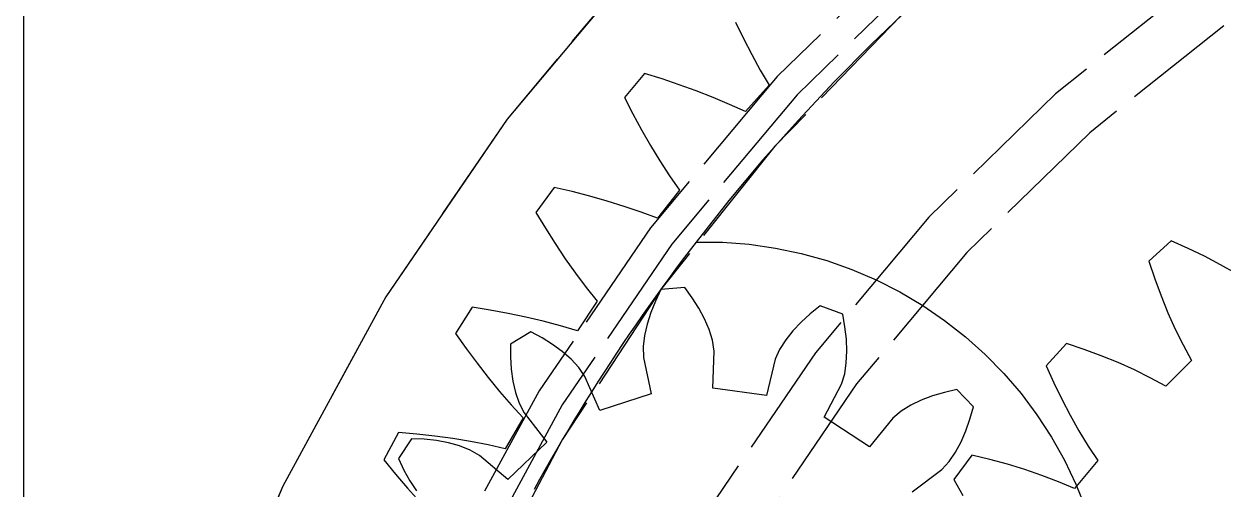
# Model space of a CAD drawing. Header units: millimetres. Extents: x -9 to 234, y -53 to 196.
# Drawn here: x 0.75 to 14.08, y 156.08 to 161.25 of the extents above; entities that cross this region are included whole.
import ezdxf

# ---------------------------------------------------------------- set-up
doc = ezdxf.new("R2010")
doc.units = ezdxf.units.MM
doc.linetypes.add('DASHED', pattern=[1.524, 1.27, -0.254])
doc.layers.add('HIDDEN', color=8, linetype='DASHED')
doc.layers.add('VISIBLE', color=7, linetype='CONTINUOUS')

msp = doc.modelspace()

# ---------------------------------------------------------------- linework, layer by layer
at = {"layer": 'HIDDEN'}
for points in [[(0.75, 81.6), (0.75, 187.1)], [(15.37911, 167.57614), (13.25, 166.48461), (11.24015, 165.18651), (9.36954, 163.69475), (7.65676, 162.02415), (6.11882, 160.19131), (4.77102, 158.21444), (3.62675, 156.11321), (2.69738, 153.90848), (1.99215, 151.62218), (1.51806, 149.27701), (1.27983, 146.8963), (1.27983, 144.5037), (1.51806, 142.12299), (1.99215, 139.77782), (2.69738, 137.49152), (3.62675, 135.28679), (4.77102, 133.18556), (6.11882, 131.20869), (7.65676, 129.37585), (9.36954, 127.70525), (11.24015, 126.21349), (13.25, 124.91539), (15.37911, 123.82386)], [(15.37911, 167.57614), (13.25, 166.48461), (11.24015, 165.18651), (9.36954, 163.69475), (7.65676, 162.02415), (6.11882, 160.19131), (4.77102, 158.21444), (3.62675, 156.11321), (2.69738, 153.90848), (1.99215, 151.62218), (1.51806, 149.27701), (1.27983, 146.8963), (1.27983, 144.5037), (1.51806, 142.12299), (1.99215, 139.77782), (2.69738, 137.49152), (3.62675, 135.28679), (4.77102, 133.18556), (6.11882, 131.20869), (7.65676, 129.37585), (9.36954, 127.70525), (11.24015, 126.21349), (13.25, 124.91539), (15.37911, 123.82386)], [(15.37911, 167.57614), (13.25, 166.48461), (11.24015, 165.18651), (9.36954, 163.69475), (7.65676, 162.02415), (6.11882, 160.19131), (4.77102, 158.21444), (3.62675, 156.11321), (2.69738, 153.90848), (1.99215, 151.62218), (1.51806, 149.27701), (1.27983, 146.8963), (1.27983, 144.5037), (1.51806, 142.12299), (1.99215, 139.77782), (2.69738, 137.49152), (3.62675, 135.28679), (4.77102, 133.18556), (6.11882, 131.20869), (7.65676, 129.37585), (9.36954, 127.70525), (11.24015, 126.21349), (13.25, 124.91539), (15.37911, 123.82386)], [(15.37911, 167.57614), (13.25, 166.48461), (11.24015, 165.18651), (9.36954, 163.69475), (7.65676, 162.02415), (6.11882, 160.19131), (4.77102, 158.21444), (3.62675, 156.11321), (2.69738, 153.90848), (1.99215, 151.62218), (1.51806, 149.27701), (1.27983, 146.8963), (1.27983, 144.5037), (1.51806, 142.12299), (1.99215, 139.77782), (2.69738, 137.49152), (3.62675, 135.28679), (4.77102, 133.18556), (6.11882, 131.20869), (7.65676, 129.37585), (9.36954, 127.70525), (11.24015, 126.21349), (13.25, 124.91539), (15.37911, 123.82386)], [(15.37911, 167.57614), (13.25, 166.48461), (11.24015, 165.18651), (9.36954, 163.69475), (7.65676, 162.02415), (6.11882, 160.19131), (4.77102, 158.21444), (3.62675, 156.11321), (2.69738, 153.90848), (1.99215, 151.62218), (1.51806, 149.27701), (1.27983, 146.8963), (1.27983, 144.5037), (1.51806, 142.12299), (1.99215, 139.77782), (2.69738, 137.49152), (3.62675, 135.28679), (4.77102, 133.18556), (6.11882, 131.20869), (7.65676, 129.37585), (9.36954, 127.70525), (11.24015, 126.21349), (13.25, 124.91539), (15.37911, 123.82386)], [(14.25, 164.75256), (12.40764, 163.56264), (10.69291, 162.19519), (9.12286, 160.6638), (7.71308, 158.9837), (6.4776, 157.17157), (5.42868, 155.24544), (4.57676, 153.22444), (3.9303, 151.12866), (3.49572, 148.97893), (3.27735, 146.79661), (3.27735, 144.60339), (3.49572, 142.42107), (3.9303, 140.27134), (4.57676, 138.17556), (5.42868, 136.15456), (6.4776, 134.22843), (7.71308, 132.4163), (9.12286, 130.7362), (10.69291, 129.20481), (12.40764, 127.83736), (14.25, 126.64744)], [(14.25, 164.75256), (12.40764, 163.56264), (10.69291, 162.19519), (9.12286, 160.6638), (7.71308, 158.9837), (6.4776, 157.17157), (5.42868, 155.24544), (4.57676, 153.22444), (3.9303, 151.12866), (3.49572, 148.97893), (3.27735, 146.79661), (3.27735, 144.60339), (3.49572, 142.42107), (3.9303, 140.27134), (4.57676, 138.17556), (5.42868, 136.15456), (6.4776, 134.22843), (7.71308, 132.4163), (9.12286, 130.7362), (10.69291, 129.20481), (12.40764, 127.83736), (14.25, 126.64744)], [(15.42345, 164.823), (13.67468, 163.818), (12.02778, 162.65355), (10.49724, 161.33989), (9.09655, 159.88859), (7.83802, 158.31241), (6.73273, 156.62524), (5.79041, 154.84191), (5.01936, 152.97812), (4.42635, 151.05028), (4.01661, 149.07536), (3.79374, 147.07072), (3.75971, 145.05403), (3.91481, 143.04301), (4.25768, 141.05539), (4.7853, 139.10864), (5.49303, 137.21989), (6.37464, 135.40579), (7.42237, 133.68228), (8.627, 132.06453), (9.97793, 130.5668), (11.46327, 129.20224), (13.06994, 127.98289), (14.78381, 126.91946)], [(14.4, 164.49275), (12.58276, 163.31905), (10.89142, 161.97025), (9.34277, 160.45975), (7.95222, 158.80256), (6.73359, 157.01514), (5.69898, 155.11528), (4.85867, 153.12184), (4.22102, 151.05464), (3.79237, 148.93422), (3.57697, 146.78166), (3.57697, 144.61834), (3.79237, 142.46578), (4.22102, 140.34536), (4.85867, 138.27816), (5.69898, 136.28472), (6.73359, 134.38486), (7.95222, 132.59744), (9.34277, 130.94025), (10.89142, 129.42975), (12.58276, 128.08095), (14.4, 126.90725)], [(14.4, 164.49275), (12.58276, 163.31905), (10.89142, 161.97025), (9.34277, 160.45975), (7.95222, 158.80256), (6.73359, 157.01514), (5.69898, 155.11528), (4.85867, 153.12184), (4.22102, 151.05464), (3.79237, 148.93422), (3.57697, 146.78166), (3.57697, 144.61834), (3.79237, 142.46578), (4.22102, 140.34536), (4.85867, 138.27816), (5.69898, 136.28472), (6.73359, 134.38486), (7.95222, 132.59744), (9.34277, 130.94025), (10.89142, 129.42975), (12.58276, 128.08095), (14.4, 126.90725)], [(14.4, 164.49275), (12.58276, 163.31905), (10.89142, 161.97025), (9.34277, 160.45975), (7.95222, 158.80256), (6.73359, 157.01514), (5.69898, 155.11528), (4.85867, 153.12184), (4.22102, 151.05464), (3.79237, 148.93422), (3.57697, 146.78166), (3.57697, 144.61834), (3.79237, 142.46578), (4.22102, 140.34536), (4.85867, 138.27816), (5.69898, 136.28472), (6.73359, 134.38486), (7.95222, 132.59744), (9.34277, 130.94025), (10.89142, 129.42975), (12.58276, 128.08095), (14.4, 126.90725)], [(14.4, 164.49275), (12.58276, 163.31905), (10.89142, 161.97025), (9.34277, 160.45975), (7.95222, 158.80256), (6.73359, 157.01514), (5.69898, 155.11528), (4.85867, 153.12184), (4.22102, 151.05464), (3.79237, 148.93422), (3.57697, 146.78166), (3.57697, 144.61834), (3.79237, 142.46578), (4.22102, 140.34536), (4.85867, 138.27816), (5.69898, 136.28472), (6.73359, 134.38486), (7.95222, 132.59744), (9.34277, 130.94025), (10.89142, 129.42975), (12.58276, 128.08095), (14.4, 126.90725)], [(14.35988, 164.23794), (13.85684, 163.9331), (13.36232, 163.61461), (12.87671, 163.28271), (12.40036, 162.93765), (11.93362, 162.57969), (11.47685, 162.2091), (11.03039, 161.82615), (10.59457, 161.43113), (10.16972, 161.02434), (9.75616, 160.60607), (9.3542, 160.17665), (8.96413, 159.7364), (8.58625, 159.28564), (8.22085, 158.82471)], [(15.4, 162.7607), (13.75025, 161.69518), (12.21479, 160.47069), (10.80888, 159.0994), (9.54649, 157.59495), (8.44017, 155.97227), (7.50091, 154.24751), (6.73806, 152.4378), (6.15918, 150.56112), (5.77003, 148.63613), (5.57449, 146.68196), (5.57449, 144.71804), (5.77003, 142.76387), (6.15918, 140.83888), (6.73806, 138.9622), (7.50091, 137.15249), (8.44017, 135.42773), (9.54649, 133.80505), (10.80888, 132.3006), (12.21479, 130.92931), (13.75025, 129.70482), (15.4, 128.6393)], [(15.4, 162.7607), (13.75025, 161.69518), (12.21479, 160.47069), (10.80888, 159.0994), (9.54649, 157.59495), (8.44017, 155.97227), (7.50091, 154.24751), (6.73806, 152.4378), (6.15918, 150.56112), (5.77003, 148.63613), (5.57449, 146.68196), (5.57449, 144.71804), (5.77003, 142.76387), (6.15918, 140.83888), (6.73806, 138.9622), (7.50091, 137.15249), (8.44017, 135.42773), (9.54649, 133.80505), (10.80888, 132.3006), (12.21479, 130.92931), (13.75025, 129.70482), (15.4, 128.6393)], [(15.4, 162.7607), (13.75025, 161.69518), (12.21479, 160.47069), (10.80888, 159.0994), (9.54649, 157.59495), (8.44017, 155.97227), (7.50091, 154.24751), (6.73806, 152.4378), (6.15918, 150.56112), (5.77003, 148.63613), (5.57449, 146.68196), (5.57449, 144.71804), (5.77003, 142.76387), (6.15918, 140.83888), (6.73806, 138.9622), (7.50091, 137.15249), (8.44017, 135.42773), (9.54649, 133.80505), (10.80888, 132.3006), (12.21479, 130.92931), (13.75025, 129.70482), (15.4, 128.6393)], [(15.4, 162.7607), (13.75025, 161.69518), (12.21479, 160.47069), (10.80888, 159.0994), (9.54649, 157.59495), (8.44017, 155.97227), (7.50091, 154.24751), (6.73806, 152.4378), (6.15918, 150.56112), (5.77003, 148.63613), (5.57449, 146.68196), (5.57449, 144.71804), (5.77003, 142.76387), (6.15918, 140.83888), (6.73806, 138.9622), (7.50091, 137.15249), (8.44017, 135.42773), (9.54649, 133.80505), (10.80888, 132.3006), (12.21479, 130.92931), (13.75025, 129.70482), (15.4, 128.6393)], [(8.65982, 161.26691), (8.74745, 161.08611)], [(8.65982, 161.26691), (8.74745, 161.08611)], [(14.0859, 161.22831), (12.59526, 160.03957), (11.23038, 158.7083), (10.00484, 157.24776), (8.93081, 155.67245), (8.01897, 153.99803), (7.27838, 152.24114), (6.7164, 150.41924), (6.33861, 148.55043), (6.14877, 146.6533), (6.14877, 144.7467), (6.33861, 142.84957), (6.7164, 140.98076), (7.27838, 139.15886), (8.01897, 137.40197), (8.93081, 135.72755), (10.00484, 134.15224), (11.23038, 132.6917), (12.59526, 131.36043), (14.0859, 130.17169)], [(14.0859, 161.22831), (12.59526, 160.03957), (11.23038, 158.7083), (10.00484, 157.24776), (8.93081, 155.67245), (8.01897, 153.99803), (7.27838, 152.24114), (6.7164, 150.41924), (6.33861, 148.55043), (6.14877, 146.6533), (6.14877, 144.7467), (6.33861, 142.84957), (6.7164, 140.98076), (7.27838, 139.15886), (8.01897, 137.40197), (8.93081, 135.72755), (10.00484, 134.15224), (11.23038, 132.6917), (12.59526, 131.36043), (14.0859, 130.17169)], [(8.74745, 161.08611), (8.83889, 160.90908)], [(8.74745, 161.08611), (8.83889, 160.90908)], [(8.83889, 160.90908), (8.93429, 160.73605)], [(8.83889, 160.90908), (8.93429, 160.73605)], [(8.93429, 160.73605), (9.03387, 160.56732)], [(8.93429, 160.73605), (9.03387, 160.56732)], [(7.64696, 160.69662), (7.42448, 160.43148)], [(7.64696, 160.69662), (7.42448, 160.43148)], [(7.8421, 160.63632), (7.64696, 160.69662)], [(7.8421, 160.63632), (7.64696, 160.69662)], [(8.03422, 160.57211), (7.8421, 160.63632)], [(8.03422, 160.57211), (7.8421, 160.63632)], [(8.22319, 160.50386), (8.03422, 160.57211)], [(8.22319, 160.50386), (8.03422, 160.57211)], [(8.40881, 160.43143), (8.22319, 160.50386)], [(8.40881, 160.43143), (8.22319, 160.50386)], [(9.03387, 160.56732), (8.76908, 160.27324)], [(9.03387, 160.56732), (8.76908, 160.27324)], [(7.42448, 160.43148), (7.51774, 160.24977)], [(7.42448, 160.43148), (7.51774, 160.24977)], [(8.59087, 160.35464), (8.40881, 160.43143)], [(8.59087, 160.35464), (8.40881, 160.43143)], [(8.76908, 160.27324), (8.59087, 160.35464)], [(8.76908, 160.27324), (8.59087, 160.35464)], [(7.51774, 160.24977), (7.61434, 160.07171)], [(7.51774, 160.24977), (7.61434, 160.07171)], [(7.61434, 160.07171), (7.71437, 159.89747)], [(7.61434, 160.07171), (7.71437, 159.89747)], [(7.71437, 159.89747), (7.81793, 159.72725)], [(7.71437, 159.89747), (7.81793, 159.72725)], [(7.81793, 159.72725), (7.92517, 159.56129)], [(7.81793, 159.72725), (7.92517, 159.56129)], [(7.92517, 159.56129), (8.03628, 159.39992)], [(7.92517, 159.56129), (8.03628, 159.39992)], [(6.64373, 159.43216), (6.44029, 159.15215)], [(6.64373, 159.43216), (6.44029, 159.15215)], [(6.84259, 159.38563), (6.64373, 159.43216)], [(6.84259, 159.38563), (6.64373, 159.43216)], [(8.03628, 159.39992), (7.79265, 159.08809)], [(8.03628, 159.39992), (7.79265, 159.08809)], [(7.03874, 159.33497), (6.84259, 159.38563)], [(7.03874, 159.33497), (6.84259, 159.38563)], [(7.232, 159.28007), (7.03874, 159.33497)], [(7.232, 159.28007), (7.03874, 159.33497)], [(7.42222, 159.22076), (7.232, 159.28007)], [(7.42222, 159.22076), (7.232, 159.28007)], [(6.44029, 159.15215), (6.546, 158.97739)], [(6.44029, 159.15215), (6.546, 158.97739)], [(7.60919, 159.15686), (7.42222, 159.22076)], [(7.60919, 159.15686), (7.42222, 159.22076)], [(7.79265, 159.08809), (7.60919, 159.15686)], [(7.79265, 159.08809), (7.60919, 159.15686)], [(6.546, 158.97739), (6.65478, 158.8065)], [(6.546, 158.97739), (6.65478, 158.8065)], [(8.22085, 158.82471), (8.1439, 158.72426), (8.06754, 158.62335), (7.99178, 158.52201), (7.91662, 158.42021), (7.84205, 158.31798), (7.76809, 158.21531), (7.69474, 158.1122), (7.62199, 158.00867), (7.54985, 157.9047), (7.47833, 157.80032), (7.40742, 157.69552), (7.33713, 157.5903), (7.26746, 157.48467), (7.19842, 157.37863), (7.13, 157.27219), (7.0622, 157.16534), (6.99504, 157.0581), (6.92851, 156.95047), (6.86261, 156.84244), (6.79735, 156.73403), (6.73273, 156.62524), (6.66875, 156.51607), (6.60542, 156.40652), (6.54273, 156.2966), (6.48069, 156.18632), (6.4193, 156.07567)], [(6.65478, 158.8065), (6.76672, 158.63966)], [(6.65478, 158.8065), (6.76672, 158.63966)], [(8.22085, 158.82471), (8.51567, 158.8216), (8.80966, 158.7992), (9.10155, 158.75758), (9.39009, 158.69695), (9.67404, 158.61755), (9.95218, 158.51972), (10.22332, 158.40389), (10.48629, 158.27056), (10.73997, 158.12029), (10.98326, 157.95373), (11.21512, 157.77159), (11.43455, 157.57467), (11.64062, 157.36379), (11.83244, 157.13988), (12.00918, 156.90388), (12.17009, 156.65682), (12.31447, 156.39975), (12.44171, 156.13377), (12.55126, 155.86004)], [(8.22085, 158.82471), (8.51567, 158.8216), (8.80966, 158.7992), (9.10155, 158.75758), (9.39009, 158.69695), (9.67404, 158.61755), (9.95218, 158.51972), (10.22332, 158.40389), (10.48629, 158.27056), (10.73997, 158.12029), (10.98326, 157.95373), (11.21512, 157.77159), (11.43455, 157.57467), (11.64062, 157.36379), (11.83244, 157.13988), (12.00918, 156.90388), (12.17009, 156.65682), (12.31447, 156.39975), (12.44171, 156.13377), (12.55126, 155.86004)], [(13.5008, 158.83762), (13.25251, 158.61126)], [(13.5008, 158.83762), (13.25251, 158.61126)], [(13.68876, 158.75389), (13.5008, 158.83762)], [(13.68876, 158.75389), (13.5008, 158.83762)], [(13.8722, 158.66565), (13.68876, 158.75389)], [(13.8722, 158.66565), (13.68876, 158.75389)], [(6.76672, 158.63966), (6.88191, 158.47708)], [(6.76672, 158.63966), (6.88191, 158.47708)], [(13.25251, 158.61126), (13.31853, 158.41638)], [(13.25251, 158.61126), (13.31853, 158.41638)], [(14.05085, 158.57276), (13.8722, 158.66565)], [(14.05085, 158.57276), (13.8722, 158.66565)], [(6.88191, 158.47708), (7.00046, 158.31901)], [(6.88191, 158.47708), (7.00046, 158.31901)], [(14.22438, 158.47503), (14.05085, 158.57276)], [(14.22438, 158.47503), (14.05085, 158.57276)], [(13.31853, 158.41638), (13.38946, 158.22558)], [(13.31853, 158.41638), (13.38946, 158.22558)], [(7.00046, 158.31901), (7.12256, 158.16578)], [(7.00046, 158.31901), (7.12256, 158.16578)], [(7.83015, 158.2956), (7.76836, 158.16778)], [(7.83015, 158.2956), (7.76836, 158.16778)], [(8.09488, 158.31943), (7.83015, 158.2956)], [(8.09488, 158.31943), (7.83015, 158.2956)], [(8.1785, 158.2047), (8.09488, 158.31943)], [(8.1785, 158.2047), (8.09488, 158.31943)], [(8.25186, 158.08816), (8.1785, 158.2047)], [(8.25186, 158.08816), (8.1785, 158.2047)], [(13.38946, 158.22558), (13.46548, 158.03912)], [(13.38946, 158.22558), (13.46548, 158.03912)], [(5.73114, 158.1008), (5.54773, 157.80728)], [(5.73114, 158.1008), (5.54773, 157.80728)], [(5.93277, 158.06825), (5.73114, 158.1008)], [(5.93277, 158.06825), (5.73114, 158.1008)], [(6.13197, 158.0314), (5.93277, 158.06825)], [(6.13197, 158.0314), (5.93277, 158.06825)], [(7.12256, 158.16578), (6.90127, 157.83771)], [(7.12256, 158.16578), (6.90127, 157.83771)], [(7.76836, 158.16778), (7.71699, 158.04002)], [(7.76836, 158.16778), (7.71699, 158.04002)], [(8.31435, 157.97028), (8.25186, 158.08816)], [(8.31435, 157.97028), (8.25186, 158.08816)], [(9.60117, 158.11539), (9.49004, 158.02704)], [(9.60117, 158.11539), (9.49004, 158.02704)], [(9.85002, 158.02199), (9.60117, 158.11539)], [(9.85002, 158.02199), (9.60117, 158.11539)], [(6.3286, 157.99011), (6.13197, 158.0314)], [(6.3286, 157.99011), (6.13197, 158.0314)], [(6.52249, 157.94422), (6.3286, 157.99011)], [(6.52249, 157.94422), (6.3286, 157.99011)], [(6.71346, 157.89352), (6.52249, 157.94422)], [(6.71346, 157.89352), (6.52249, 157.94422)], [(7.71699, 158.04002), (7.67655, 157.91287)], [(7.71699, 158.04002), (7.67655, 157.91287)], [(8.36504, 157.85149), (8.31435, 157.97028)], [(8.36504, 157.85149), (8.31435, 157.97028)], [(9.38832, 157.93422), (9.29672, 157.83721)], [(9.38832, 157.93422), (9.29672, 157.83721)], [(9.49004, 158.02704), (9.38832, 157.93422)], [(9.49004, 158.02704), (9.38832, 157.93422)], [(9.87558, 157.88234), (9.85002, 158.02199)], [(9.87558, 157.88234), (9.85002, 158.02199)], [(13.46548, 158.03912), (13.54679, 157.85732)], [(13.46548, 158.03912), (13.54679, 157.85732)], [(5.54773, 157.80728), (5.66537, 157.64032)], [(5.54773, 157.80728), (5.66537, 157.64032)], [(6.3845, 157.82588), (6.15632, 157.68955)], [(6.3845, 157.82588), (6.15632, 157.68955)], [(6.50962, 157.75879), (6.3845, 157.82588)], [(6.50962, 157.75879), (6.3845, 157.82588)], [(6.90127, 157.83771), (6.71346, 157.89352)], [(6.90127, 157.83771), (6.71346, 157.89352)], [(7.67655, 157.91287), (7.64789, 157.78695)], [(7.67655, 157.91287), (7.64789, 157.78695)], [(8.40215, 157.73229), (8.36504, 157.85149)], [(8.40215, 157.73229), (8.36504, 157.85149)], [(9.29672, 157.83721), (9.21627, 157.73619)], [(9.29672, 157.83721), (9.21627, 157.73619)], [(9.89112, 157.74552), (9.87558, 157.88234)], [(9.89112, 157.74552), (9.87558, 157.88234)], [(13.54679, 157.85732), (13.63371, 157.68058)], [(13.54679, 157.85732), (13.63371, 157.68058)], [(6.15632, 157.68955), (6.15611, 157.54758)], [(6.15632, 157.68955), (6.15611, 157.54758)], [(6.62628, 157.68563), (6.50962, 157.75879)], [(6.62628, 157.68563), (6.50962, 157.75879)], [(6.73373, 157.60653), (6.62628, 157.68563)], [(6.73373, 157.60653), (6.62628, 157.68563)], [(7.64789, 157.78695), (7.63266, 157.66303)], [(7.64789, 157.78695), (7.63266, 157.66303)], [(7.63266, 157.66303), (7.63616, 157.54268)], [(7.63266, 157.66303), (7.63616, 157.54268)], [(8.42019, 157.61324), (8.40215, 157.73229)], [(8.42019, 157.61324), (8.40215, 157.73229)], [(9.21627, 157.73619), (9.14878, 157.63115)], [(9.21627, 157.73619), (9.14878, 157.63115)], [(9.89627, 157.61219), (9.89112, 157.74552)], [(9.89627, 157.61219), (9.89112, 157.74552)], [(12.33874, 157.69749), (12.11238, 157.4492)], [(12.33874, 157.69749), (12.11238, 157.4492)], [(12.53362, 157.63147), (12.33874, 157.69749)], [(12.53362, 157.63147), (12.33874, 157.69749)], [(13.63371, 157.68058), (13.7267, 157.50947)], [(13.63371, 157.68058), (13.7267, 157.50947)], [(5.66537, 157.64032), (5.78582, 157.47744)], [(5.66537, 157.64032), (5.78582, 157.47744)], [(6.15611, 157.54758), (6.16526, 157.41018)], [(6.15611, 157.54758), (6.16526, 157.41018)], [(6.83093, 157.5215), (6.73373, 157.60653)], [(6.83093, 157.5215), (6.73373, 157.60653)], [(7.63616, 157.54268), (7.72234, 157.13783)], [(7.63616, 157.54268), (7.72234, 157.13783)], [(8.40769, 157.19951), (8.42019, 157.61324)], [(8.40769, 157.19951), (8.42019, 157.61324)], [(9.14878, 157.63115), (9.09972, 157.5212)], [(9.14878, 157.63115), (9.09972, 157.5212)], [(9.8904, 157.48318), (9.89627, 157.61219)], [(9.8904, 157.48318), (9.89627, 157.61219)], [(12.72442, 157.56054), (12.53362, 157.63147)], [(12.72442, 157.56054), (12.53362, 157.63147)], [(12.91088, 157.48452), (12.72442, 157.56054)], [(12.91088, 157.48452), (12.72442, 157.56054)], [(5.78582, 157.47744), (5.90912, 157.31881)], [(5.78582, 157.47744), (5.90912, 157.31881)], [(6.16526, 157.41018), (6.18399, 157.27808)], [(6.16526, 157.41018), (6.18399, 157.27808)], [(6.91609, 157.4302), (6.83093, 157.5215)], [(6.91609, 157.4302), (6.83093, 157.5215)], [(6.984, 157.33078), (6.91609, 157.4302)], [(6.984, 157.33078), (6.91609, 157.4302)], [(9.09972, 157.5212), (9.0017, 157.11905)], [(9.09972, 157.5212), (9.0017, 157.11905)], [(9.87211, 157.35968), (9.8904, 157.48318)], [(9.87211, 157.35968), (9.8904, 157.48318)], [(12.11238, 157.4492), (12.19611, 157.26124)], [(12.11238, 157.4492), (12.19611, 157.26124)], [(13.09268, 157.40321), (12.91088, 157.48452)], [(13.09268, 157.40321), (12.91088, 157.48452)], [(13.26942, 157.31629), (13.09268, 157.40321)], [(13.26942, 157.31629), (13.09268, 157.40321)], [(13.7267, 157.50947), (13.44053, 157.2233)], [(13.7267, 157.50947), (13.44053, 157.2233)], [(5.90912, 157.31881), (6.03537, 157.16466)], [(5.90912, 157.31881), (6.03537, 157.16466)], [(6.18399, 157.27808), (6.21281, 157.15219)], [(6.18399, 157.27808), (6.21281, 157.15219)], [(7.15225, 156.95259), (6.984, 157.33078)], [(7.15225, 156.95259), (6.984, 157.33078)], [(9.83672, 157.2446), (9.87211, 157.35968)], [(9.83672, 157.2446), (9.87211, 157.35968)], [(13.44053, 157.2233), (13.26942, 157.31629)], [(13.44053, 157.2233), (13.26942, 157.31629)], [(6.03537, 157.16466), (6.16466, 157.01525)], [(6.03537, 157.16466), (6.16466, 157.01525)], [(6.21281, 157.15219), (6.25285, 157.03394)], [(6.21281, 157.15219), (6.25285, 157.03394)], [(7.72234, 157.13783), (7.15225, 156.95259)], [(7.72234, 157.13783), (7.15225, 156.95259)], [(9.0017, 157.11905), (8.40769, 157.19951)], [(9.0017, 157.11905), (8.40769, 157.19951)], [(9.64594, 156.87726), (9.83672, 157.2446)], [(9.64594, 156.87726), (9.83672, 157.2446)], [(10.98016, 157.15322), (10.84824, 157.11372)], [(10.98016, 157.15322), (10.84824, 157.11372)], [(11.11862, 157.1846), (10.98016, 157.15322)], [(11.11862, 157.1846), (10.98016, 157.15322)], [(11.3023, 156.99249), (11.11862, 157.1846)], [(11.3023, 156.99249), (11.11862, 157.1846)], [(12.19611, 157.26124), (12.28435, 157.0778)], [(12.19611, 157.26124), (12.28435, 157.0778)], [(6.16466, 157.01525), (6.29714, 156.87091)], [(6.16466, 157.01525), (6.29714, 156.87091)], [(6.25285, 157.03394), (6.30823, 156.92703)], [(6.25285, 157.03394), (6.30823, 156.92703)], [(10.6073, 157.00996), (10.50092, 156.94461)], [(10.6073, 157.00996), (10.50092, 156.94461)], [(10.72362, 157.06606), (10.6073, 157.00996)], [(10.72362, 157.06606), (10.6073, 157.00996)], [(10.84824, 157.11372), (10.72362, 157.06606)], [(10.84824, 157.11372), (10.72362, 157.06606)], [(12.28435, 157.0778), (12.37724, 156.89915)], [(12.28435, 157.0778), (12.37724, 156.89915)], [(6.29714, 156.87091), (6.09928, 156.5282)], [(6.29714, 156.87091), (6.09928, 156.5282)], [(6.30823, 156.92703), (6.56153, 156.59965)], [(6.30823, 156.92703), (6.56153, 156.59965)], [(10.14621, 156.54703), (9.64594, 156.87726)], [(10.14621, 156.54703), (9.64594, 156.87726)], [(10.40901, 156.86683), (10.14621, 156.54703)], [(10.40901, 156.86683), (10.14621, 156.54703)], [(10.50092, 156.94461), (10.40901, 156.86683)], [(10.50092, 156.94461), (10.40901, 156.86683)], [(11.26473, 156.85557), (11.3023, 156.99249)], [(11.26473, 156.85557), (11.3023, 156.99249)], [(12.37724, 156.89915), (12.47497, 156.72562)], [(12.37724, 156.89915), (12.47497, 156.72562)], [(11.21936, 156.72556), (11.26473, 156.85557)], [(11.21936, 156.72556), (11.26473, 156.85557)], [(4.91365, 156.70903), (4.75116, 156.40343)], [(4.91365, 156.70903), (4.75116, 156.40343)], [(5.05764, 156.63911), (4.91121, 156.41728)], [(5.05764, 156.63911), (4.91121, 156.41728)], [(5.11706, 156.69062), (4.91365, 156.70903)], [(5.11706, 156.69062), (4.91365, 156.70903)], [(5.19948, 156.63295), (5.05764, 156.63911)], [(5.19948, 156.63295), (5.05764, 156.63911)], [(5.31835, 156.66776), (5.11706, 156.69062)], [(5.31835, 156.66776), (5.11706, 156.69062)], [(5.33633, 156.61764), (5.19948, 156.63295)], [(5.33633, 156.61764), (5.19948, 156.63295)], [(5.51737, 156.64028), (5.31835, 156.66776)], [(5.51737, 156.64028), (5.31835, 156.66776)], [(5.46746, 156.593), (5.33633, 156.61764)], [(5.46746, 156.593), (5.33633, 156.61764)], [(5.714, 156.60803), (5.51737, 156.64028)], [(5.714, 156.60803), (5.51737, 156.64028)], [(5.90804, 156.57077), (5.714, 156.60803)], [(5.90804, 156.57077), (5.714, 156.60803)], [(6.56153, 156.59965), (6.12826, 156.18541)], [(6.56153, 156.59965), (6.12826, 156.18541)], [(11.10489, 156.48951), (11.16616, 156.6032)], [(11.10489, 156.48951), (11.16616, 156.6032)], [(11.16616, 156.6032), (11.21936, 156.72556)], [(11.16616, 156.6032), (11.21936, 156.72556)], [(12.47497, 156.72562), (12.57783, 156.55766)], [(12.47497, 156.72562), (12.57783, 156.55766)], [(5.59193, 156.55857), (5.46746, 156.593)], [(5.59193, 156.55857), (5.46746, 156.593)], [(5.70827, 156.51326), (5.59193, 156.55857)], [(5.70827, 156.51326), (5.59193, 156.55857)], [(5.81259, 156.45314), (5.70827, 156.51326)], [(5.81259, 156.45314), (5.70827, 156.51326)], [(6.09928, 156.5282), (5.90804, 156.57077)], [(6.09928, 156.5282), (5.90804, 156.57077)], [(11.03483, 156.38617), (11.10489, 156.48951)], [(11.03483, 156.38617), (11.10489, 156.48951)], [(12.57783, 156.55766), (12.68622, 156.39586)], [(12.57783, 156.55766), (12.68622, 156.39586)], [(4.75116, 156.40343), (4.88017, 156.24508)], [(4.75116, 156.40343), (4.88017, 156.24508)], [(4.91121, 156.41728), (4.97262, 156.28927)], [(4.91121, 156.41728), (4.97262, 156.28927)], [(6.12826, 156.18541), (5.81259, 156.45314)], [(6.12826, 156.18541), (5.81259, 156.45314)], [(10.95301, 156.29785), (11.03483, 156.38617)], [(10.95301, 156.29785), (11.03483, 156.38617)], [(11.28682, 156.45501), (11.08435, 156.18689)], [(11.28682, 156.45501), (11.08435, 156.18689)], [(11.48697, 156.40725), (11.28682, 156.45501)], [(11.48697, 156.40725), (11.28682, 156.45501)], [(11.6835, 156.35423), (11.48697, 156.40725)], [(11.6835, 156.35423), (11.48697, 156.40725)], [(11.87618, 156.29574), (11.6835, 156.35423)], [(11.87618, 156.29574), (11.6835, 156.35423)], [(12.68622, 156.39586), (12.42767, 156.0845)], [(12.68622, 156.39586), (12.42767, 156.0845)], [(4.88017, 156.24508), (5.01168, 156.091)], [(4.88017, 156.24508), (5.01168, 156.091)], [(4.97262, 156.28927), (5.04048, 156.16945)], [(4.97262, 156.28927), (5.04048, 156.16945)], [(10.62175, 156.04966), (10.95301, 156.29785)], [(10.62175, 156.04966), (10.95301, 156.29785)], [(12.06471, 156.23155), (11.87618, 156.29574)], [(12.06471, 156.23155), (11.87618, 156.29574)], [(12.24871, 156.16131), (12.06471, 156.23155)], [(12.24871, 156.16131), (12.06471, 156.23155)], [(5.01168, 156.091), (5.14575, 155.94136)], [(5.01168, 156.091), (5.14575, 155.94136)], [(5.04048, 156.16945), (5.11467, 156.05856)], [(5.04048, 156.16945), (5.11467, 156.05856)], [(11.08435, 156.18689), (11.18505, 156.00746)], [(11.08435, 156.18689), (11.18505, 156.00746)], [(12.42767, 156.0845), (12.24871, 156.16131)], [(12.42767, 156.0845), (12.24871, 156.16131)]]:
    msp.add_lwpolyline(points, dxfattribs=at)
at = {"layer": 'VISIBLE'}
for points in [[(0.75, 81.6), (0.75, 187.1)], [(15.37911, 167.57614), (13.25, 166.48461), (11.24015, 165.18651), (9.36954, 163.69475), (7.65676, 162.02415), (6.11882, 160.19131), (4.77102, 158.21444), (3.62675, 156.11321), (2.69738, 153.90848), (1.99215, 151.62218), (1.51806, 149.27701), (1.27983, 146.8963), (1.27983, 144.5037), (1.51806, 142.12299), (1.99215, 139.77782), (2.69738, 137.49152), (3.62675, 135.28679), (4.77102, 133.18556), (6.11882, 131.20869), (7.65676, 129.37585), (9.36954, 127.70525), (11.24015, 126.21349), (13.25, 124.91539), (15.37911, 123.82386)]]:
    msp.add_lwpolyline(points, dxfattribs=at)

doc.saveas('drawing.dxf')
